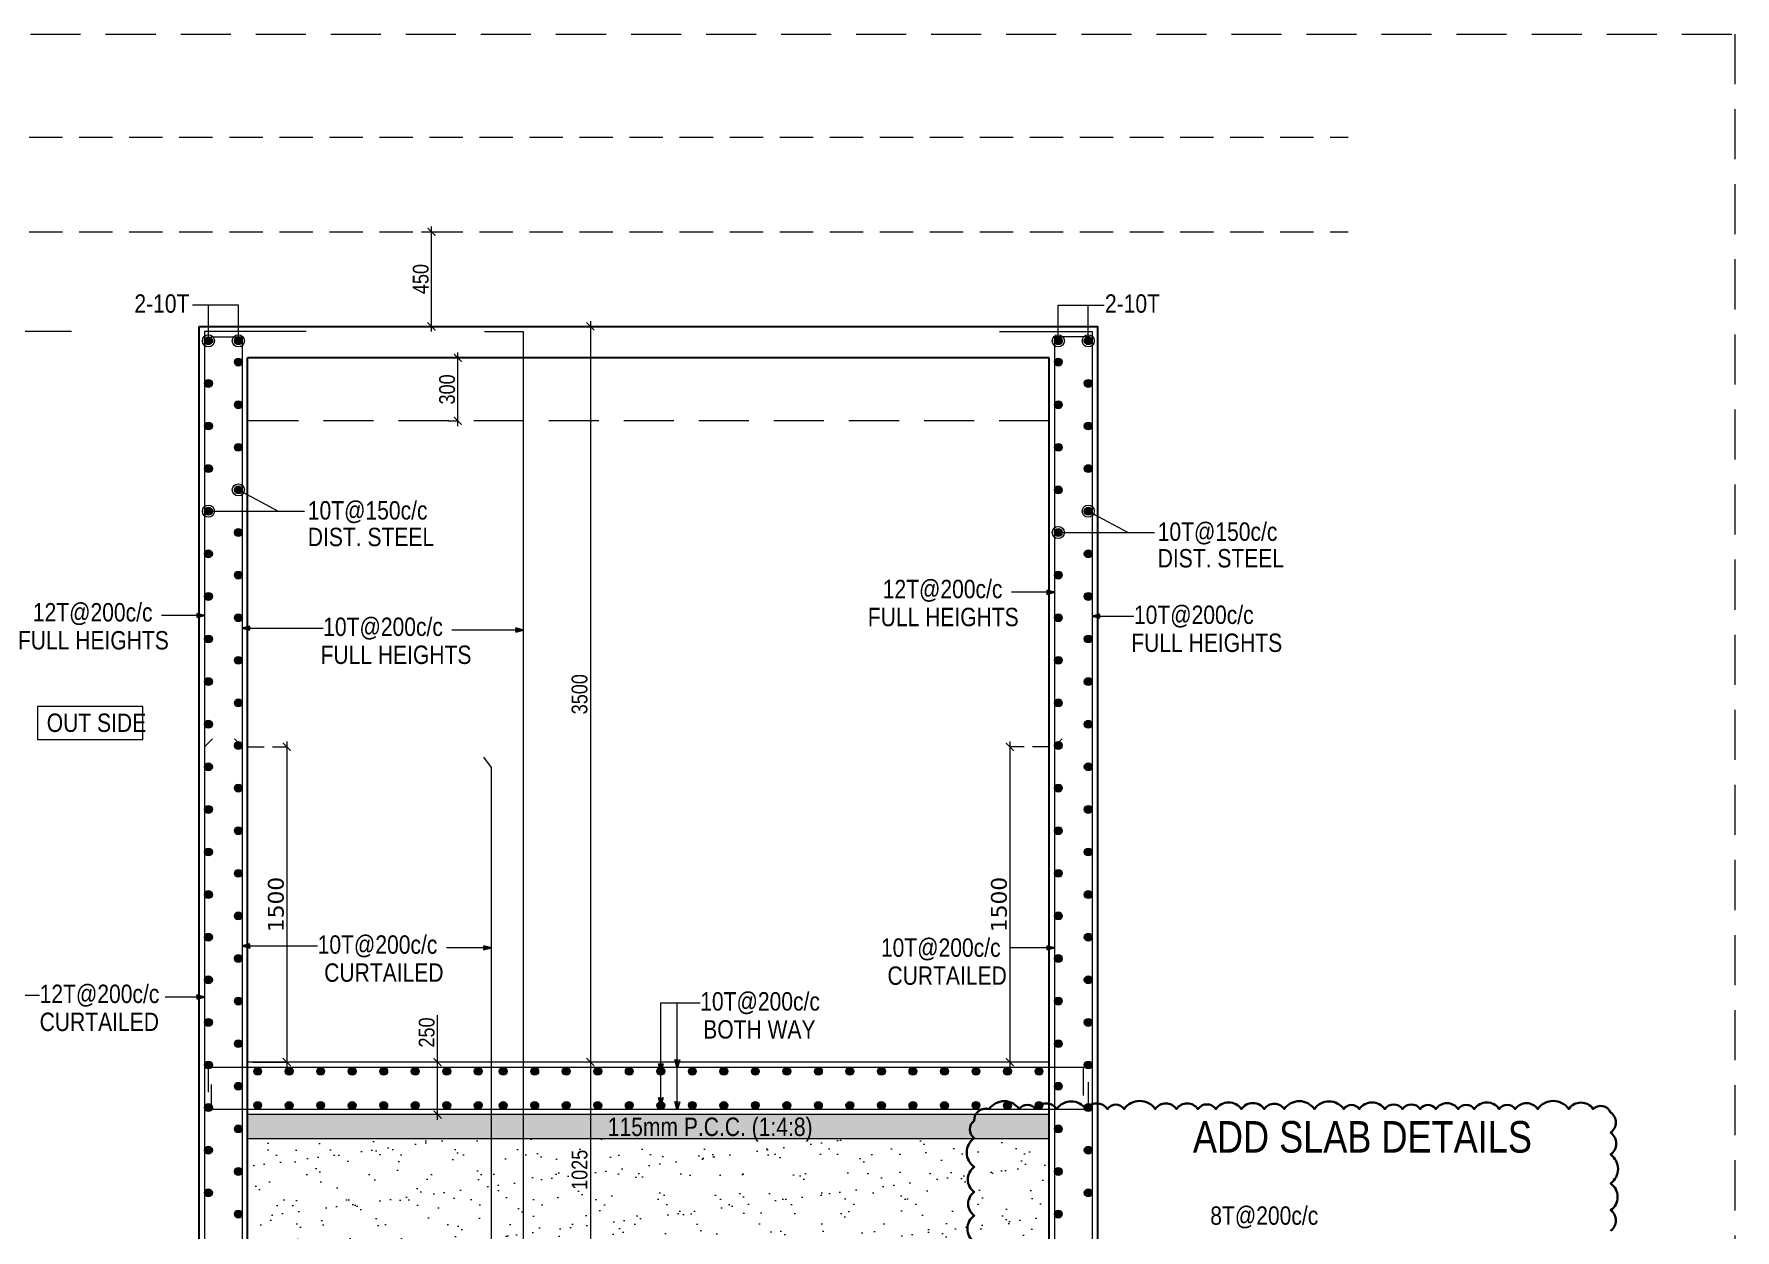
# Model space of a CAD drawing. Header units: millimetres. Extents: x 1112055 to 3390982, y -148532 to 766891.
# Drawn here: x 1754189 to 1786570, y 243838 to 266596 of the extents above; entities that cross this region are included whole.
import ezdxf

# ---------------------------------------------------------------- set-up
doc = ezdxf.new("R2010")
doc.units = ezdxf.units.MM
doc.header["$PDMODE"] = 35
doc.header["$PDSIZE"] = -25
doc.linetypes.add('Hidden', pattern=[9.525, 6.35, -3.175])
for name, color, linetype, lineweight in [('A_Levels', 150, 'Hidden', 13), ('A_Sectional elevation', 252, 'Continuous', 9), ('B FINAL COLUMN', 1, 'Continuous', 30), ('B FOOTING', 49, 'Continuous', 20), ('B HATCH', 250, 'Continuous', 0), ('B P.C.C', 251, 'Continuous', 0), ('B STEEL', 34, 'Continuous', 15), ('B STEEL TEXT', 7, 'Continuous', 15), ('B-COL NO', 7, 'Continuous', 5), ('B-ST DIM', 250, 'Continuous', 18)]:
    doc.layers.add(name, color=color, linetype=linetype, lineweight=lineweight)
doc.styles.add('ARIAL', font='arial.ttf')
doc.styles.add('Q1', font='g13f12d.shx', dxfattribs={"width": 0.8})
doc.styles.add('STYLE2', font='verdana.ttf')
doc.styles.add('SWINC', font='swissc.ttf')
doc.dimstyles.new('BH-STD', dxfattribs={"dimscale": 0, "dimtxt": 230, "dimasz": 125, "dimexe": 0, "dimexo": 100, "dimgap": 50, "dimtad": 1, "dimdec": 0, "dimzin": 1, "dimdsep": 46, "dimtxsty": 'Q1', "dimblk": 'ARCHTICK', "dimcen": 1, "dimdle": 100, "dimclrd": 250, "dimclre": 250, "dimclrt": 256, "dimadec": 0, "dimazin": 0, "dimtfac": 1, "dimtdec": 0, "dimtix": 1, "dimtofl": 0, "dimtmove": 0, "dimatfit": 2, "dimfxl": 1, "dimtolj": 1, "dimtzin": 0, "dimlwd": 9, "dimlwe": 9, "dimarcsym": 0})
doc.dimstyles.new('DIM 1', dxfattribs={"dimscale": 0, "dimtxt": 230, "dimasz": 150, "dimexe": 0.18, "dimexo": 0.0625, "dimgap": 0.5, "dimtad": 1, "dimdec": 0, "dimzin": 0, "dimdsep": 46, "dimtxsty": 'ARIAL', "dimblk": 'OBLIQUE', "dimcen": 6, "dimse1": 1, "dimse2": 1, "dimclrd": 256, "dimclrt": 256, "dimadec": 0, "dimazin": 2, "dimtfac": 0.75, "dimtdec": 0, "dimtix": 1, "dimtofl": 0, "dimtmove": 1, "dimatfit": 3, "dimldrblk": 'OPEN30', "dimfxl": 0.18, "dimfrac": 1, "dimtolj": 1, "dimtzin": 0, "dimlwd": -1, "dimarcsym": 0})

# ---------------------------------------------------------------- blocks, each defined once
blk = doc.blocks.new('_ArchTick')
at = {"color": 0, "linetype": 'ByBlock', "const_width": 0.15}
blk.add_lwpolyline([(-0.5, -0.5), (0.5, 0.5)], dxfattribs=at)
blk = doc.blocks.new('*D111')
at = {"layer": 'B-ST DIM', "color": 7, "lineweight": 9, "ltscale": 50, "transparency": 16777216}
for p, q in [((1764780, 261133), (1764780, 246933)), ((1764980, 247033), (1764780, 247033))]:
    blk.add_line(p, q, dxfattribs=at)
at = {"layer": 'B-ST DIM', "color": 7, "linetype": 'Hidden', "lineweight": 9, "ltscale": 50, "transparency": 16777216}
blk.add_line((1764980, 261033), (1764780, 261033), dxfattribs=at)
at = {"layer": 'Defpoints', "color": 0, "ltscale": 50, "transparency": 16777216}
for p in [(1765080, 261033), (1764780, 247033), (1765080, 247033)]:
    blk.add_point(p, dxfattribs=at)
at = {"layer": 'B-ST DIM', "color": 7, "lineweight": 9, "ltscale": 50, "transparency": 16777216, "xscale": 150, "yscale": 150, "zscale": 150}
for p, rotation in [((1764780, 261033), 90), ((1764780, 247033), 270)]:
    blk.add_blockref('_ArchTick', p, dxfattribs=dict(at, rotation=rotation))
at = {"layer": 'B-ST DIM', "color": 7, "ltscale": 50, "transparency": 16777216, "insert": (1764576, 254033), "char_height": 300, "attachment_point": 5, "rotation": 90, "style": 'SWINC'}
blk.add_mtext('\\A1;3500', dxfattribs=at)
blk = doc.blocks.new('*D112')
at = {"layer": 'B-ST DIM', "color": 7, "lineweight": 9, "ltscale": 50, "transparency": 16777216}
for p, q in [((1764780, 247133), (1764780, 242833)), ((1765069, 242933), (1764780, 242933))]:
    blk.add_line(p, q, dxfattribs=at)
at = {"layer": 'B-ST DIM', "color": 7, "linetype": 'Hidden', "lineweight": 9, "ltscale": 50, "transparency": 16777216}
blk.add_line((1764980, 247033), (1764780, 247033), dxfattribs=at)
at = {"layer": 'Defpoints', "color": 0, "ltscale": 50, "transparency": 16777216}
for p in [(1765080, 247033), (1764780, 242933), (1765169, 242933)]:
    blk.add_point(p, dxfattribs=at)
at = {"layer": 'B-ST DIM', "color": 7, "lineweight": 9, "ltscale": 50, "transparency": 16777216, "xscale": 150, "yscale": 150, "zscale": 150}
for p, rotation in [((1764780, 247033), 90), ((1764780, 242933), 270)]:
    blk.add_blockref('_ArchTick', p, dxfattribs=dict(at, rotation=rotation))
at = {"layer": 'B-ST DIM', "color": 7, "ltscale": 50, "transparency": 16777216, "insert": (1764576, 244983), "char_height": 300, "attachment_point": 5, "rotation": 90, "style": 'SWINC'}
blk.add_mtext('\\A1;1025', dxfattribs=at)
blk = doc.blocks.new('*D115')
at = {"layer": 'B-ST DIM', "color": 7, "lineweight": 9, "ltscale": 50, "transparency": 16777216}
for p, q in [((1761870, 247033), (1761870, 247926)), ((1762164, 247033), (1761870, 247033)), ((1761870, 245933), (1761870, 247033))]:
    blk.add_line(p, q, dxfattribs=at)
at = {"layer": 'B-ST DIM', "color": 7, "linetype": 'Hidden', "lineweight": 9, "ltscale": 50, "transparency": 16777216}
blk.add_line((1762345, 246033), (1761870, 246033), dxfattribs=at)
at = {"layer": 'Defpoints', "color": 0, "ltscale": 50, "transparency": 16777216}
for p in [(1761870, 247033), (1762264, 247033), (1762445, 246033)]:
    blk.add_point(p, dxfattribs=at)
at = {"layer": 'B-ST DIM', "color": 7, "lineweight": 9, "ltscale": 50, "transparency": 16777216, "xscale": 150, "yscale": 150, "zscale": 150}
for p, rotation in [((1761870, 247033), 90), ((1761870, 246033), 270)]:
    blk.add_blockref('_ArchTick', p, dxfattribs=dict(at, rotation=rotation))
at = {"layer": 'B-ST DIM', "color": 7, "ltscale": 50, "transparency": 16777216, "insert": (1761665, 247596), "char_height": 300, "attachment_point": 5, "rotation": 90, "style": 'SWINC'}
blk.add_mtext('\\A1;250', dxfattribs=at)
blk = doc.blocks.new('*D116')
at = {"layer": 'B-ST DIM', "color": 7, "lineweight": 9, "ltscale": 50, "transparency": 16777216}
for p, q in [((1762068, 260433), (1762257, 260433)), ((1762257, 259133), (1762257, 260533))]:
    blk.add_line(p, q, dxfattribs=at)
at = {"layer": 'B-ST DIM', "color": 7, "linetype": 'Hidden', "lineweight": 9, "ltscale": 50, "transparency": 16777216}
blk.add_line((1762068, 259233), (1762257, 259233), dxfattribs=at)
at = {"layer": 'Defpoints', "color": 0, "ltscale": 50, "transparency": 16777216}
for p in [(1761968, 260433), (1762257, 260433), (1761968, 259233)]:
    blk.add_point(p, dxfattribs=at)
at = {"layer": 'B-ST DIM', "color": 7, "lineweight": 9, "ltscale": 50, "transparency": 16777216, "xscale": 150, "yscale": 150, "zscale": 150}
for p, rotation in [((1762257, 260433), 90), ((1762257, 259233), 270)]:
    blk.add_blockref('_ArchTick', p, dxfattribs=dict(at, rotation=rotation))
at = {"layer": 'B-ST DIM', "color": 7, "ltscale": 50, "transparency": 16777216, "insert": (1762054, 259833), "char_height": 300, "attachment_point": 5, "rotation": 90, "style": 'SWINC'}
blk.add_mtext('\\A1;300', dxfattribs=at)
blk = doc.blocks.new('*D106')
at = {"layer": 'B-ST DIM', "color": 7, "lineweight": 9, "ltscale": 50, "transparency": 16777216}
for p, q in [((1761756, 260933), (1761756, 262933)), ((1761567, 262833), (1761756, 262833))]:
    blk.add_line(p, q, dxfattribs=at)
at = {"layer": 'B-ST DIM', "color": 7, "linetype": 'Hidden', "lineweight": 9, "ltscale": 50, "transparency": 16777216}
blk.add_line((1761567, 261033), (1761756, 261033), dxfattribs=at)
at = {"layer": 'Defpoints', "color": 0, "ltscale": 50, "transparency": 16777216}
for p in [(1761467, 262833), (1761756, 262833), (1761467, 261033)]:
    blk.add_point(p, dxfattribs=at)
at = {"layer": 'B-ST DIM', "color": 7, "lineweight": 9, "ltscale": 50, "transparency": 16777216, "xscale": 150, "yscale": 150, "zscale": 150}
for p, rotation in [((1761756, 262833), 90), ((1761756, 261033), 270)]:
    blk.add_blockref('_ArchTick', p, dxfattribs=dict(at, rotation=rotation))
at = {"layer": 'B-ST DIM', "color": 7, "ltscale": 50, "transparency": 16777216, "insert": (1761552, 261933), "char_height": 300, "attachment_point": 5, "rotation": 90, "style": 'SWINC'}
blk.add_mtext('\\A1;450', dxfattribs=at)
blk = doc.blocks.new('_Oblique')
at = {"color": 0, "linetype": 'ByBlock', "lineweight": -2}
blk.add_line((-0.5, -0.5), (0.5, 0.5), dxfattribs=at)
blk = doc.blocks.new('*D131')
at = {"layer": 'B-ST DIM', "color": 7, "linetype": 'Hidden', "lineweight": 9, "ltscale": 50, "transparency": 16777216}
blk.add_line((1758254, 253033), (1759001, 253033), dxfattribs=at)
at = {"layer": 'B-ST DIM', "color": 7, "lineweight": 9, "ltscale": 50, "transparency": 16777216}
for p, q in [((1759001, 253133), (1759001, 246933)), ((1758354, 247033), (1759001, 247033))]:
    blk.add_line(p, q, dxfattribs=at)
at = {"layer": 'Defpoints', "color": 0, "ltscale": 50, "transparency": 16777216}
for p in [(1758154, 253033), (1758254, 247033), (1759001, 247033)]:
    blk.add_point(p, dxfattribs=at)
at = {"layer": 'B-ST DIM', "color": 7, "lineweight": 9, "ltscale": 50, "transparency": 16777216, "xscale": 150, "yscale": 150, "zscale": 150}
for p, rotation in [((1759001, 253033), 90), ((1759001, 247033), 270)]:
    blk.add_blockref('_ArchTick', p, dxfattribs=dict(at, rotation=rotation))
at = {"layer": 'B-ST DIM', "color": 7, "ltscale": 50, "transparency": 16777216, "insert": (1758795, 250033), "char_height": 300, "attachment_point": 5, "rotation": 90, "style": 'STYLE2'}
blk.add_mtext('\\A1;1500', dxfattribs=at)
blk = doc.blocks.new('_Open30')
at = {"color": 0, "linetype": 'ByBlock', "lineweight": -2}
for p, q in [((-1, 0.27), (0, 0)), ((0, 0), (-1, -0.27)), ((0, 0), (-1, 0))]:
    blk.add_line(p, q, dxfattribs=at)
blk = doc.blocks.new('*D141')
at = {"layer": 'B-ST DIM', "color": 7, "lineweight": 9, "ltscale": 50, "transparency": 16777216}
for p, q in [((1772766, 253133), (1772766, 246933)), ((1773413, 247033), (1772766, 247033))]:
    blk.add_line(p, q, dxfattribs=at)
at = {"layer": 'B-ST DIM', "color": 7, "linetype": 'Hidden', "lineweight": 9, "ltscale": 50, "transparency": 16777216}
blk.add_line((1773513, 253033), (1772766, 253033), dxfattribs=at)
at = {"layer": 'Defpoints', "color": 0, "ltscale": 50, "transparency": 16777216}
for p in [(1773613, 253033), (1772766, 247033), (1773513, 247033)]:
    blk.add_point(p, dxfattribs=at)
at = {"layer": 'B-ST DIM', "color": 7, "lineweight": 9, "ltscale": 50, "transparency": 16777216, "xscale": 150, "yscale": 150, "zscale": 150}
for p, rotation in [((1772766, 253033), 90), ((1772766, 247033), 270)]:
    blk.add_blockref('_ArchTick', p, dxfattribs=dict(at, rotation=rotation))
at = {"layer": 'B-ST DIM', "color": 7, "ltscale": 50, "transparency": 16777216, "insert": (1772560, 250033), "char_height": 300, "attachment_point": 5, "rotation": 90, "style": 'STYLE2'}
blk.add_mtext('\\A1;1500', dxfattribs=at)

msp = doc.modelspace()

# ---------------------------------------------------------------- hatches: boundary and pattern name
at = {"layer": 'B HATCH', "lineweight": 0}
h = msp.add_hatch(dxfattribs=at)
h.set_pattern_fill('AR-CONC', color=250, scale=3, style=0)
h.set_pattern_definition([(50, (181784.47, -274013.6), (546.55401, -47.81726), [57.15, -628.65]), (355, (181784.47, -274013.6), (-105.73026, 573.17054), [45.72, -502.92175]), (100.451445, (181830, -274017.6), (440.82374, 525.35326), [48.57003, -534.27073]), (46.1842, (181784.5, -273861.2), (813.23712, -126.12698), [85.725, -942.975]), (96.63556, (181852.24, -273871.7), (712.2124, 742.27837), [72.85507, -801.40682]), (351.18415, (181784.5, -273861.2), (712.2124, 742.27837), [68.5799, -754.3792]), (21, (181860.67, -273899.3), (454.84317, -306.7956), [57.15, -628.65]), (326, (181860.67, -273899.3), (185.40609, 552.5639), [45.72, -502.92]), (71.451445, (181898.6, -273924.9), (640.24926, 245.7683), [48.57003, -534.26981]), (37.5, (181784.47, -274013.6), (9.26581, 253.665117), [0, -496.824, 0, -510.54, 0, -504.825]), (7.5, (181784.47, -274013.6), (200.458988, 300.541724), [0, -291.084, 0, -485.394, 0, -192.405]), (327.5, (181614.54, -274013.6), (406.771786, -17.186232), [0, -190.5, 0, -594.36, 0, -788.67]), (317.5, (181538.34, -274013.6), (444.387544, 76.27947), [0, -247.65, 0, -394.716, 0, -560.07])])
h.paths.add_polyline_path([(1758254, 246032.7), (1773513.1, 246032.7), (1773513.1, 245572.7), (1758254, 245572.7)])
h = msp.add_hatch(dxfattribs=at)
h.set_pattern_fill('AR-SAND', color=250, scale=15, style=0)
h.set_pattern_definition([(37.5, (179204.5, -285413.6), (-24.00047, 734.11986), [0, -579.12, 0, -647.7, 0, -619.125]), (7.5, (179204.5, -285413.6), (674.2849, 1075.23765), [0, -312.42, 0, -521.97, 0, -200.025]), (327.5, (178735.84, -285413.6), (1186.48856, 2.15578), [0, -190.5, 0, -685.8, 0, -895.35]), (317.5, (178735.8, -285413.6), (1145.3347, 334.394), [0, -95.25, 0, -449.58, 0, -514.35])])
h.paths.add_polyline_path([(1758254, 236032.7), (1773513.1, 236032.7), (1773513.1, 245572.7), (1758254, 245572.7)])
at = {"layer": 'B STEEL'}
h = msp.add_hatch(color=256, dxfattribs=at)
h.dxf.hatch_style = 1
edge = h.paths.add_edge_path()
edge.add_arc((1757509, 260757.7), 75, 0, 360)
h = msp.add_hatch(color=256, dxfattribs=at)
h.dxf.hatch_style = 1
edge = h.paths.add_edge_path()
edge.add_arc((1758079, 260757.7), 75, 0, 360)
h = msp.add_hatch(color=256, dxfattribs=at)
h.dxf.hatch_style = 1
edge = h.paths.add_edge_path()
edge.add_arc((1773688.1, 260757.7), 75, 0, 360)
h = msp.add_hatch(color=256, dxfattribs=at)
h.dxf.hatch_style = 1
edge = h.paths.add_edge_path()
edge.add_arc((1774258.1, 260757.7), 75, 0, 360)
h = msp.add_hatch(color=256, dxfattribs=at)
h.dxf.hatch_style = 1
edge = h.paths.add_edge_path()
edge.add_arc((1758079, 260352.4), 75, 0, 360)
h = msp.add_hatch(color=256, dxfattribs=at)
h.dxf.hatch_style = 1
edge = h.paths.add_edge_path()
edge.add_arc((1773688.1, 260352.4), 75, 0, 360)
h = msp.add_hatch(color=256, dxfattribs=at)
h.dxf.hatch_style = 1
edge = h.paths.add_edge_path()
edge.add_arc((1757509, 259947.1), 75, 0, 360)
h = msp.add_hatch(color=256, dxfattribs=at)
h.dxf.hatch_style = 1
edge = h.paths.add_edge_path()
edge.add_arc((1774258.1, 259947.1), 75, 0, 360)
h = msp.add_hatch(color=256, dxfattribs=at)
h.dxf.hatch_style = 1
edge = h.paths.add_edge_path()
edge.add_arc((1758079, 259541.8), 75, 0, 360)
h = msp.add_hatch(color=256, dxfattribs=at)
h.dxf.hatch_style = 1
edge = h.paths.add_edge_path()
edge.add_arc((1773688.1, 259541.8), 75, 0, 360)
h = msp.add_hatch(color=256, dxfattribs=at)
h.dxf.hatch_style = 1
edge = h.paths.add_edge_path()
edge.add_arc((1757509, 259136.5), 75, 0, 360)
h = msp.add_hatch(color=256, dxfattribs=at)
h.dxf.hatch_style = 1
edge = h.paths.add_edge_path()
edge.add_arc((1774258.1, 259136.5), 75, 0, 360)
h = msp.add_hatch(color=256, dxfattribs=at)
h.dxf.hatch_style = 1
edge = h.paths.add_edge_path()
edge.add_arc((1758079, 258731.2), 75, 0, 360)
h = msp.add_hatch(color=256, dxfattribs=at)
h.dxf.hatch_style = 1
edge = h.paths.add_edge_path()
edge.add_arc((1773688.1, 258731.2), 75, 0, 360)
h = msp.add_hatch(color=256, dxfattribs=at)
h.dxf.hatch_style = 1
edge = h.paths.add_edge_path()
edge.add_arc((1757509, 258325.9), 75, 0, 360)
h = msp.add_hatch(color=256, dxfattribs=at)
h.dxf.hatch_style = 1
edge = h.paths.add_edge_path()
edge.add_arc((1774258.1, 258325.9), 75, 0, 360)
h = msp.add_hatch(color=256, dxfattribs=at)
h.dxf.hatch_style = 1
edge = h.paths.add_edge_path()
edge.add_arc((1758079, 257920.6), 75, 0, 360)
h = msp.add_hatch(color=256, dxfattribs=at)
h.dxf.hatch_style = 1
edge = h.paths.add_edge_path()
edge.add_arc((1773688.1, 257920.6), 75, 0, 360)
h = msp.add_hatch(color=256, dxfattribs=at)
h.dxf.hatch_style = 1
edge = h.paths.add_edge_path()
edge.add_arc((1757509, 257515.3), 75, 0, 360)
h = msp.add_hatch(color=256, dxfattribs=at)
h.dxf.hatch_style = 1
edge = h.paths.add_edge_path()
edge.add_arc((1774258.1, 257515.3), 75, 0, 360)
h = msp.add_hatch(color=256, dxfattribs=at)
h.dxf.hatch_style = 1
edge = h.paths.add_edge_path()
edge.add_arc((1758079, 257110), 75, 0, 360)
h = msp.add_hatch(color=256, dxfattribs=at)
h.dxf.hatch_style = 1
edge = h.paths.add_edge_path()
edge.add_arc((1773688.1, 257110), 75, 0, 360)
h = msp.add_hatch(color=256, dxfattribs=at)
h.dxf.hatch_style = 1
edge = h.paths.add_edge_path()
edge.add_arc((1757509, 256704.7), 75, 0, 360)
h = msp.add_hatch(color=256, dxfattribs=at)
h.dxf.hatch_style = 1
edge = h.paths.add_edge_path()
edge.add_arc((1774258.1, 256704.7), 75, 0, 360)
h = msp.add_hatch(color=256, dxfattribs=at)
h.dxf.hatch_style = 1
edge = h.paths.add_edge_path()
edge.add_arc((1758079, 256299.4), 75, 0, 360)
h = msp.add_hatch(color=256, dxfattribs=at)
h.dxf.hatch_style = 1
edge = h.paths.add_edge_path()
edge.add_arc((1773688.1, 256299.4), 75, 0, 360)
h = msp.add_hatch(color=256, dxfattribs=at)
h.dxf.hatch_style = 1
edge = h.paths.add_edge_path()
edge.add_arc((1757509, 255894.1), 75, 0, 360)
h = msp.add_hatch(color=256, dxfattribs=at)
h.dxf.hatch_style = 1
edge = h.paths.add_edge_path()
edge.add_arc((1774258.1, 255894.1), 75, 0, 360)
h = msp.add_hatch(color=256, dxfattribs=at)
h.dxf.hatch_style = 1
edge = h.paths.add_edge_path()
edge.add_arc((1758079, 255488.8), 75, 0, 360)
h = msp.add_hatch(color=256, dxfattribs=at)
h.dxf.hatch_style = 1
edge = h.paths.add_edge_path()
edge.add_arc((1773688.1, 255488.8), 75, 0, 360)
h = msp.add_hatch(color=256, dxfattribs=at)
h.dxf.hatch_style = 1
edge = h.paths.add_edge_path()
edge.add_arc((1757509, 255083.5), 75, 0, 360)
h = msp.add_hatch(color=256, dxfattribs=at)
h.dxf.hatch_style = 1
edge = h.paths.add_edge_path()
edge.add_arc((1774258.1, 255083.5), 75, 0, 360)
h = msp.add_hatch(color=256, dxfattribs=at)
h.dxf.hatch_style = 1
edge = h.paths.add_edge_path()
edge.add_arc((1758079, 254678.2), 75, 0, 360)
h = msp.add_hatch(color=256, dxfattribs=at)
h.dxf.hatch_style = 1
edge = h.paths.add_edge_path()
edge.add_arc((1773688.1, 254678.2), 75, 0, 360)
h = msp.add_hatch(color=256, dxfattribs=at)
h.dxf.hatch_style = 1
edge = h.paths.add_edge_path()
edge.add_arc((1757509, 254272.9), 75, 0, 360)
h = msp.add_hatch(color=256, dxfattribs=at)
h.dxf.hatch_style = 1
edge = h.paths.add_edge_path()
edge.add_arc((1774258.1, 254272.9), 75, 0, 360)
h = msp.add_hatch(color=256, dxfattribs=at)
h.dxf.hatch_style = 1
edge = h.paths.add_edge_path()
edge.add_arc((1758079, 253867.6), 75, 0, 360)
h = msp.add_hatch(color=256, dxfattribs=at)
h.dxf.hatch_style = 1
edge = h.paths.add_edge_path()
edge.add_arc((1773688.1, 253867.6), 75, 0, 360)
h = msp.add_hatch(color=256, dxfattribs=at)
h.dxf.hatch_style = 1
edge = h.paths.add_edge_path()
edge.add_arc((1757509, 253462.3), 75, 0, 360)
h = msp.add_hatch(color=256, dxfattribs=at)
h.dxf.hatch_style = 1
edge = h.paths.add_edge_path()
edge.add_arc((1774258.1, 253462.3), 75, 0, 360)
h = msp.add_hatch(color=256, dxfattribs=at)
h.dxf.hatch_style = 1
edge = h.paths.add_edge_path()
edge.add_arc((1758079, 253057), 75, 0, 360)
h = msp.add_hatch(color=256, dxfattribs=at)
h.dxf.hatch_style = 1
edge = h.paths.add_edge_path()
edge.add_arc((1773688.1, 253057), 75, 0, 360)
h = msp.add_hatch(color=256, dxfattribs=at)
h.dxf.hatch_style = 1
edge = h.paths.add_edge_path()
edge.add_arc((1757509, 252651.7), 75, 0, 360)
h = msp.add_hatch(color=256, dxfattribs=at)
h.dxf.hatch_style = 1
edge = h.paths.add_edge_path()
edge.add_arc((1774258.1, 252651.7), 75, 0, 360)
h = msp.add_hatch(color=256, dxfattribs=at)
h.dxf.hatch_style = 1
edge = h.paths.add_edge_path()
edge.add_arc((1758079, 252246.4), 75, 0, 360)
h = msp.add_hatch(color=256, dxfattribs=at)
h.dxf.hatch_style = 1
edge = h.paths.add_edge_path()
edge.add_arc((1773688.1, 252246.4), 75, 0, 360)
h = msp.add_hatch(color=256, dxfattribs=at)
h.dxf.hatch_style = 1
edge = h.paths.add_edge_path()
edge.add_arc((1757509, 251841.1), 75, 0, 360)
h = msp.add_hatch(color=256, dxfattribs=at)
h.dxf.hatch_style = 1
edge = h.paths.add_edge_path()
edge.add_arc((1774258.1, 251841.1), 75, 0, 360)
h = msp.add_hatch(color=256, dxfattribs=at)
h.dxf.hatch_style = 1
edge = h.paths.add_edge_path()
edge.add_arc((1758079, 251435.8), 75, 0, 360)
h = msp.add_hatch(color=256, dxfattribs=at)
h.dxf.hatch_style = 1
edge = h.paths.add_edge_path()
edge.add_arc((1773688.1, 251435.8), 75, 0, 360)
h = msp.add_hatch(color=256, dxfattribs=at)
h.dxf.hatch_style = 1
edge = h.paths.add_edge_path()
edge.add_arc((1757509, 251030.5), 75, 0, 360)
h = msp.add_hatch(color=256, dxfattribs=at)
h.dxf.hatch_style = 1
edge = h.paths.add_edge_path()
edge.add_arc((1774258.1, 251030.5), 75, 0, 360)
h = msp.add_hatch(color=256, dxfattribs=at)
h.dxf.hatch_style = 1
edge = h.paths.add_edge_path()
edge.add_arc((1758079, 250625.2), 75, 0, 360)
h = msp.add_hatch(color=256, dxfattribs=at)
h.dxf.hatch_style = 1
edge = h.paths.add_edge_path()
edge.add_arc((1773688.1, 250625.2), 75, 0, 360)
h = msp.add_hatch(color=256, dxfattribs=at)
h.dxf.hatch_style = 1
edge = h.paths.add_edge_path()
edge.add_arc((1757509, 250219.9), 75, 0, 360)
h = msp.add_hatch(color=256, dxfattribs=at)
h.dxf.hatch_style = 1
edge = h.paths.add_edge_path()
edge.add_arc((1774258.1, 250219.9), 75, 0, 360)
h = msp.add_hatch(color=256, dxfattribs=at)
h.dxf.hatch_style = 1
edge = h.paths.add_edge_path()
edge.add_arc((1758079, 249814.6), 75, 0, 360)
h = msp.add_hatch(color=256, dxfattribs=at)
h.dxf.hatch_style = 1
edge = h.paths.add_edge_path()
edge.add_arc((1773688.1, 249814.6), 75, 0, 360)
h = msp.add_hatch(color=256, dxfattribs=at)
h.dxf.hatch_style = 1
edge = h.paths.add_edge_path()
edge.add_arc((1757509, 249409.3), 75, 0, 360)
h = msp.add_hatch(color=256, dxfattribs=at)
h.dxf.hatch_style = 1
edge = h.paths.add_edge_path()
edge.add_arc((1774258.1, 249409.3), 75, 0, 360)
h = msp.add_hatch(color=256, dxfattribs=at)
h.dxf.hatch_style = 1
edge = h.paths.add_edge_path()
edge.add_arc((1758079, 249004), 75, 0, 360)
h = msp.add_hatch(color=256, dxfattribs=at)
h.dxf.hatch_style = 1
edge = h.paths.add_edge_path()
edge.add_arc((1773688.1, 249004), 75, 0, 360)
h = msp.add_hatch(color=256, dxfattribs=at)
h.dxf.hatch_style = 1
edge = h.paths.add_edge_path()
edge.add_arc((1757509, 248598.7), 75, 0, 360)
h = msp.add_hatch(color=256, dxfattribs=at)
h.dxf.hatch_style = 1
edge = h.paths.add_edge_path()
edge.add_arc((1774258.1, 248598.7), 75, 0, 360)
h = msp.add_hatch(color=256, dxfattribs=at)
h.dxf.hatch_style = 1
edge = h.paths.add_edge_path()
edge.add_arc((1758079, 248193.4), 75, 0, 360)
h = msp.add_hatch(color=256, dxfattribs=at)
h.dxf.hatch_style = 1
edge = h.paths.add_edge_path()
edge.add_arc((1773688.1, 248193.4), 75, 0, 360)
h = msp.add_hatch(color=256, dxfattribs=at)
h.dxf.hatch_style = 1
edge = h.paths.add_edge_path()
edge.add_arc((1757509, 247788.1), 75, 0, 360)
h = msp.add_hatch(color=256, dxfattribs=at)
h.dxf.hatch_style = 1
edge = h.paths.add_edge_path()
edge.add_arc((1774258.1, 247788.1), 75, 0, 360)
h = msp.add_hatch(color=256, dxfattribs=at)
h.dxf.hatch_style = 1
edge = h.paths.add_edge_path()
edge.add_arc((1758079, 247382.9), 75, 0, 360)
h = msp.add_hatch(color=256, dxfattribs=at)
h.dxf.hatch_style = 1
edge = h.paths.add_edge_path()
edge.add_arc((1773688.1, 247382.9), 75, 0, 360)
h = msp.add_hatch(color=256, dxfattribs=at)
h.dxf.hatch_style = 1
edge = h.paths.add_edge_path()
edge.add_arc((1757509, 246977.6), 75, 0, 360)
h = msp.add_hatch(color=256, dxfattribs=at)
h.dxf.hatch_style = 1
edge = h.paths.add_edge_path()
edge.add_arc((1758446.2, 246857.7), 75, 0, 360)
h = msp.add_hatch(color=256, dxfattribs=at)
h.dxf.hatch_style = 1
edge = h.paths.add_edge_path()
edge.add_arc((1759046.2, 246857.7), 75, 0, 360)
h = msp.add_hatch(color=256, dxfattribs=at)
h.dxf.hatch_style = 1
edge = h.paths.add_edge_path()
edge.add_arc((1759646.2, 246857.7), 75, 0, 360)
h = msp.add_hatch(color=256, dxfattribs=at)
h.dxf.hatch_style = 1
edge = h.paths.add_edge_path()
edge.add_arc((1760246.2, 246857.7), 75, 0, 360)
h = msp.add_hatch(color=256, dxfattribs=at)
h.dxf.hatch_style = 1
edge = h.paths.add_edge_path()
edge.add_arc((1760846.2, 246857.7), 75, 0, 360)
h = msp.add_hatch(color=256, dxfattribs=at)
h.dxf.hatch_style = 1
edge = h.paths.add_edge_path()
edge.add_arc((1761446.2, 246857.7), 75, 0, 360)
h = msp.add_hatch(color=256, dxfattribs=at)
h.dxf.hatch_style = 1
edge = h.paths.add_edge_path()
edge.add_arc((1762046.2, 246857.7), 75, 0, 360)
h = msp.add_hatch(color=256, dxfattribs=at)
h.dxf.hatch_style = 1
edge = h.paths.add_edge_path()
edge.add_arc((1762646.2, 246857.7), 75, 0, 360)
h = msp.add_hatch(color=256, dxfattribs=at)
h.dxf.hatch_style = 1
edge = h.paths.add_edge_path()
edge.add_arc((1763121, 246857.7), 75, 0, 360)
h = msp.add_hatch(color=256, dxfattribs=at)
h.dxf.hatch_style = 1
edge = h.paths.add_edge_path()
edge.add_arc((1763721, 246857.7), 75, 0, 360)
h = msp.add_hatch(color=256, dxfattribs=at)
h.dxf.hatch_style = 1
edge = h.paths.add_edge_path()
edge.add_arc((1764321, 246857.7), 75, 0, 360)
h = msp.add_hatch(color=256, dxfattribs=at)
h.dxf.hatch_style = 1
edge = h.paths.add_edge_path()
edge.add_arc((1764921, 246857.7), 75, 0, 360)
h = msp.add_hatch(color=256, dxfattribs=at)
h.dxf.hatch_style = 1
edge = h.paths.add_edge_path()
edge.add_arc((1765521, 246857.7), 75, 0, 360)
h = msp.add_hatch(color=256, dxfattribs=at)
h.dxf.hatch_style = 1
edge = h.paths.add_edge_path()
edge.add_arc((1766121, 246857.7), 75, 0, 360)
h = msp.add_hatch(color=256, dxfattribs=at)
h.dxf.hatch_style = 1
edge = h.paths.add_edge_path()
edge.add_arc((1766721, 246857.7), 75, 0, 360)
h = msp.add_hatch(color=256, dxfattribs=at)
h.dxf.hatch_style = 1
edge = h.paths.add_edge_path()
edge.add_arc((1767321, 246857.7), 75, 0, 360)
h = msp.add_hatch(color=256, dxfattribs=at)
h.dxf.hatch_style = 1
edge = h.paths.add_edge_path()
edge.add_arc((1767921, 246857.7), 75, 0, 360)
h = msp.add_hatch(color=256, dxfattribs=at)
h.dxf.hatch_style = 1
edge = h.paths.add_edge_path()
edge.add_arc((1768521, 246857.7), 75, 0, 360)
h = msp.add_hatch(color=256, dxfattribs=at)
h.dxf.hatch_style = 1
edge = h.paths.add_edge_path()
edge.add_arc((1769121, 246857.7), 75, 0, 360)
h = msp.add_hatch(color=256, dxfattribs=at)
h.dxf.hatch_style = 1
edge = h.paths.add_edge_path()
edge.add_arc((1769721, 246857.7), 75, 0, 360)
h = msp.add_hatch(color=256, dxfattribs=at)
h.dxf.hatch_style = 1
edge = h.paths.add_edge_path()
edge.add_arc((1770321, 246857.7), 75, 0, 360)
h = msp.add_hatch(color=256, dxfattribs=at)
h.dxf.hatch_style = 1
edge = h.paths.add_edge_path()
edge.add_arc((1770921, 246857.7), 75, 0, 360)
h = msp.add_hatch(color=256, dxfattribs=at)
h.dxf.hatch_style = 1
edge = h.paths.add_edge_path()
edge.add_arc((1771521, 246857.7), 75, 0, 360)
h = msp.add_hatch(color=256, dxfattribs=at)
h.dxf.hatch_style = 1
edge = h.paths.add_edge_path()
edge.add_arc((1772121, 246857.7), 75, 0, 360)
h = msp.add_hatch(color=256, dxfattribs=at)
h.dxf.hatch_style = 1
edge = h.paths.add_edge_path()
edge.add_arc((1772721, 246857.7), 75, 0, 360)
h = msp.add_hatch(color=256, dxfattribs=at)
h.dxf.hatch_style = 1
edge = h.paths.add_edge_path()
edge.add_arc((1773321, 246857.7), 75, 0, 360)
h = msp.add_hatch(color=256, dxfattribs=at)
h.dxf.hatch_style = 1
edge = h.paths.add_edge_path()
edge.add_arc((1774258.1, 246977.6), 75, 0, 360)
h = msp.add_hatch(color=256, dxfattribs=at)
h.dxf.hatch_style = 1
edge = h.paths.add_edge_path()
edge.add_arc((1758079, 246572.3), 75, 0, 360)
h = msp.add_hatch(color=256, dxfattribs=at)
h.dxf.hatch_style = 1
edge = h.paths.add_edge_path()
edge.add_arc((1773688.1, 246572.3), 75, 0, 360)
h = msp.add_hatch(color=256, dxfattribs=at)
h.dxf.hatch_style = 1
edge = h.paths.add_edge_path()
edge.add_arc((1757509, 246167), 75, 0, 360)
h = msp.add_hatch(color=256, dxfattribs=at)
h.dxf.hatch_style = 1
edge = h.paths.add_edge_path()
edge.add_arc((1758446.2, 246207.7), 75, 0, 360)
h = msp.add_hatch(color=256, dxfattribs=at)
h.dxf.hatch_style = 1
edge = h.paths.add_edge_path()
edge.add_arc((1759046.2, 246207.7), 75, 0, 360)
h = msp.add_hatch(color=256, dxfattribs=at)
h.dxf.hatch_style = 1
edge = h.paths.add_edge_path()
edge.add_arc((1759646.2, 246207.7), 75, 0, 360)
h = msp.add_hatch(color=256, dxfattribs=at)
h.dxf.hatch_style = 1
edge = h.paths.add_edge_path()
edge.add_arc((1760246.2, 246207.7), 75, 0, 360)
h = msp.add_hatch(color=256, dxfattribs=at)
h.dxf.hatch_style = 1
edge = h.paths.add_edge_path()
edge.add_arc((1760846.2, 246207.7), 75, 0, 360)
h = msp.add_hatch(color=256, dxfattribs=at)
h.dxf.hatch_style = 1
edge = h.paths.add_edge_path()
edge.add_arc((1761446.2, 246207.7), 75, 0, 360)
h = msp.add_hatch(color=256, dxfattribs=at)
h.dxf.hatch_style = 1
edge = h.paths.add_edge_path()
edge.add_arc((1762046.2, 246207.7), 75, 0, 360)
h = msp.add_hatch(color=256, dxfattribs=at)
h.dxf.hatch_style = 1
edge = h.paths.add_edge_path()
edge.add_arc((1762646.2, 246207.7), 75, 0, 360)
h = msp.add_hatch(color=256, dxfattribs=at)
h.dxf.hatch_style = 1
edge = h.paths.add_edge_path()
edge.add_arc((1763121, 246207.7), 75, 0, 360)
h = msp.add_hatch(color=256, dxfattribs=at)
h.dxf.hatch_style = 1
edge = h.paths.add_edge_path()
edge.add_arc((1763721, 246207.7), 75, 0, 360)
h = msp.add_hatch(color=256, dxfattribs=at)
h.dxf.hatch_style = 1
edge = h.paths.add_edge_path()
edge.add_arc((1764321, 246207.7), 75, 0, 360)
h = msp.add_hatch(color=256, dxfattribs=at)
h.dxf.hatch_style = 1
edge = h.paths.add_edge_path()
edge.add_arc((1764921, 246207.7), 75, 0, 360)
h = msp.add_hatch(color=256, dxfattribs=at)
h.dxf.hatch_style = 1
edge = h.paths.add_edge_path()
edge.add_arc((1765521, 246207.7), 75, 0, 360)
h = msp.add_hatch(color=256, dxfattribs=at)
h.dxf.hatch_style = 1
edge = h.paths.add_edge_path()
edge.add_arc((1766121, 246207.7), 75, 0, 360)
h = msp.add_hatch(color=256, dxfattribs=at)
h.dxf.hatch_style = 1
edge = h.paths.add_edge_path()
edge.add_arc((1766721, 246207.7), 75, 0, 360)
h = msp.add_hatch(color=256, dxfattribs=at)
h.dxf.hatch_style = 1
edge = h.paths.add_edge_path()
edge.add_arc((1767321, 246207.7), 75, 0, 360)
h = msp.add_hatch(color=256, dxfattribs=at)
h.dxf.hatch_style = 1
edge = h.paths.add_edge_path()
edge.add_arc((1767921, 246207.7), 75, 0, 360)
h = msp.add_hatch(color=256, dxfattribs=at)
h.dxf.hatch_style = 1
edge = h.paths.add_edge_path()
edge.add_arc((1768521, 246207.7), 75, 0, 360)
h = msp.add_hatch(color=256, dxfattribs=at)
h.dxf.hatch_style = 1
edge = h.paths.add_edge_path()
edge.add_arc((1769121, 246207.7), 75, 0, 360)
h = msp.add_hatch(color=256, dxfattribs=at)
h.dxf.hatch_style = 1
edge = h.paths.add_edge_path()
edge.add_arc((1769721, 246207.7), 75, 0, 360)
h = msp.add_hatch(color=256, dxfattribs=at)
h.dxf.hatch_style = 1
edge = h.paths.add_edge_path()
edge.add_arc((1770321, 246207.7), 75, 0, 360)
h = msp.add_hatch(color=256, dxfattribs=at)
h.dxf.hatch_style = 1
edge = h.paths.add_edge_path()
edge.add_arc((1770921, 246207.7), 75, 0, 360)
h = msp.add_hatch(color=256, dxfattribs=at)
h.dxf.hatch_style = 1
edge = h.paths.add_edge_path()
edge.add_arc((1771521, 246207.7), 75, 0, 360)
h = msp.add_hatch(color=256, dxfattribs=at)
h.dxf.hatch_style = 1
edge = h.paths.add_edge_path()
edge.add_arc((1772121, 246207.7), 75, 0, 360)
h = msp.add_hatch(color=256, dxfattribs=at)
h.dxf.hatch_style = 1
edge = h.paths.add_edge_path()
edge.add_arc((1772721, 246207.7), 75, 0, 360)
h = msp.add_hatch(color=256, dxfattribs=at)
h.dxf.hatch_style = 1
edge = h.paths.add_edge_path()
edge.add_arc((1773321, 246207.7), 75, 0, 360)
h = msp.add_hatch(color=256, dxfattribs=at)
h.dxf.hatch_style = 1
edge = h.paths.add_edge_path()
edge.add_arc((1774258.1, 246167), 75, 0, 360)
h = msp.add_hatch(color=256, dxfattribs=at)
h.dxf.hatch_style = 1
edge = h.paths.add_edge_path()
edge.add_arc((1758079, 245761.7), 75, 0, 360)
h = msp.add_hatch(color=256, dxfattribs=at)
h.dxf.hatch_style = 1
edge = h.paths.add_edge_path()
edge.add_arc((1773688.1, 245761.7), 75, 0, 360)
h = msp.add_hatch(color=256, dxfattribs=at)
h.dxf.hatch_style = 1
edge = h.paths.add_edge_path()
edge.add_arc((1757509, 245356.4), 75, 0, 360)
h = msp.add_hatch(color=256, dxfattribs=at)
h.dxf.hatch_style = 1
edge = h.paths.add_edge_path()
edge.add_arc((1774258.1, 245356.4), 75, 0, 360)
h = msp.add_hatch(color=256, dxfattribs=at)
h.dxf.hatch_style = 1
edge = h.paths.add_edge_path()
edge.add_arc((1758079, 244951.1), 75, 0, 360)
h = msp.add_hatch(color=256, dxfattribs=at)
h.dxf.hatch_style = 1
edge = h.paths.add_edge_path()
edge.add_arc((1773688.1, 244951.1), 75, 0, 360)
h = msp.add_hatch(color=256, dxfattribs=at)
h.dxf.hatch_style = 1
edge = h.paths.add_edge_path()
edge.add_arc((1757509, 244545.8), 75, 0, 360)
h = msp.add_hatch(color=256, dxfattribs=at)
h.dxf.hatch_style = 1
edge = h.paths.add_edge_path()
edge.add_arc((1774258.1, 244545.8), 75, 0, 360)
h = msp.add_hatch(color=256, dxfattribs=at)
h.dxf.hatch_style = 1
edge = h.paths.add_edge_path()
edge.add_arc((1758079, 244140.5), 75, 0, 360)
h = msp.add_hatch(color=256, dxfattribs=at)
h.dxf.hatch_style = 1
edge = h.paths.add_edge_path()
edge.add_arc((1773688.1, 244140.5), 75, 0, 360)

# ---------------------------------------------------------------- linework, layer by layer
at = {"layer": 'A_Levels', "linetype": 'Hidden', "ltscale": 100}
for p, q in [((1743620, 264632.7), (1779206, 264632.7)), ((1743620, 262832.7), (1779206, 262832.7))]:
    msp.add_line(p, q, dxfattribs=at)
at = {"layer": 'A_Sectional elevation', "color": 250, "linetype": 'Hidden', "lineweight": 0, "ltscale": 150}
msp.add_line((1773513.1, 259232.7), (1758254, 259232.7), dxfattribs=at)
at = {"layer": 'B FINAL COLUMN', "lineweight": 25}
for p, q in [((1757334, 236032.7), (1757334, 261032.7)), ((1773513.1, 260432.7), (1758254, 260432.7)), ((1758254, 236032.7), (1758254, 260432.7)), ((1773513.1, 236032.7), (1773513.1, 260432.7))]:
    msp.add_line(p, q, dxfattribs=at)
msp.add_lwpolyline([(1757334, 261032.7), (1774433.1, 261032.7), (1774433.1, 236032.7)], dxfattribs=at)
at = {"layer": 'B FOOTING'}
for p, q in [((1773513.1, 247032.7), (1758254, 247032.7)), ((1773513.1, 246032.7), (1758254, 246032.7)), ((1773513.1, 245572.7), (1758254, 245572.7))]:
    msp.add_line(p, q, dxfattribs=at)
at = {"layer": 'B P.C.C', "color": 250, "linetype": 'Hidden', "lineweight": 0, "ltscale": 150}
msp.add_lwpolyline([(1742694.2, 266595.7), (1786569.5, 266595.7), (1786569.5, 231069.4), (1742694.2, 231069.4)], close=True, dxfattribs=at)
at = {"layer": 'B STEEL', "flags": 128}
for points in [[(1754905.2, 260932.7), (1752969, 260932.7), (1752969, 235048.3), (1754663.3, 235048.3)], [(1757555.5, 260832.7), (1758154, 260832.7), (1758154, 234976.8), (1756487.6, 234976.8)], [(1759370.2, 260932.7), (1757434, 260932.7), (1757434, 235048.3), (1759128.4, 235048.3)], [(1762763.7, 260932.7), (1763503.3, 260932.7), (1763503.3, 235048.3), (1761809, 235048.3)], [(1772570.7, 260932.7), (1774333.1, 260932.7), (1774333.1, 235048.3), (1772638.8, 235048.3)], [(1774295.9, 260832.7), (1773613.1, 260832.7), (1773613.1, 234976.8), (1775279.5, 234976.8)], [(1757584.2, 253182.9), (1757434, 253032.7)], [(1758003.9, 253182.9), (1758154, 253032.7)], [(1773763.3, 253182.9), (1773613.1, 253032.7)], [(1762745.7, 252832.5), (1762891.1, 252636.5), (1762891.1, 235242), (1761454.4, 235242)], [(1774165.3, 246397.4), (1774165.3, 246932.7), (1757506.4, 246932.7), (1757506.4, 246462.5)], [(1774256.4, 246650.6), (1774256.4, 246132.7), (1757569, 246132.7), (1757569, 246606)]]:
    msp.add_lwpolyline(points, dxfattribs=at)
at = {"layer": 'B STEEL'}
for centre in [(1757509, 260757.7), (1758079, 260757.7), (1773688.1, 260757.7), (1774258.1, 260757.7), (1758079, 260352.4), (1773688.1, 260352.4), (1757509, 259947.1), (1774258.1, 259947.1), (1758079, 259541.8), (1773688.1, 259541.8), (1757509, 259136.5), (1774258.1, 259136.5), (1758079, 258731.2), (1773688.1, 258731.2), (1757509, 258325.9), (1774258.1, 258325.9), (1758079, 257920.6), (1773688.1, 257920.6), (1757509, 257515.3), (1774258.1, 257515.3), (1758079, 257110), (1773688.1, 257110), (1757509, 256704.7), (1774258.1, 256704.7), (1758079, 256299.4), (1773688.1, 256299.4), (1757509, 255894.1), (1774258.1, 255894.1), (1758079, 255488.8), (1773688.1, 255488.8), (1757509, 255083.5), (1774258.1, 255083.5), (1758079, 254678.2), (1773688.1, 254678.2), (1757509, 254272.9), (1774258.1, 254272.9), (1758079, 253867.6), (1773688.1, 253867.6), (1757509, 253462.3), (1774258.1, 253462.3), (1758079, 253057), (1773688.1, 253057), (1757509, 252651.7), (1774258.1, 252651.7), (1758079, 252246.4), (1773688.1, 252246.4), (1757509, 251841.1), (1774258.1, 251841.1), (1758079, 251435.8), (1773688.1, 251435.8), (1757509, 251030.5), (1774258.1, 251030.5), (1758079, 250625.2), (1773688.1, 250625.2), (1757509, 250219.9), (1774258.1, 250219.9), (1758079, 249814.6), (1773688.1, 249814.6), (1757509, 249409.3), (1774258.1, 249409.3), (1758079, 249004), (1773688.1, 249004), (1757509, 248598.7), (1774258.1, 248598.7), (1758079, 248193.4), (1773688.1, 248193.4), (1757509, 247788.1), (1774258.1, 247788.1), (1758079, 247382.9), (1773688.1, 247382.9), (1757509, 246977.6), (1758446.2, 246857.7), (1759046.2, 246857.7), (1759646.2, 246857.7), (1760246.2, 246857.7), (1760846.2, 246857.7), (1761446.2, 246857.7), (1762046.2, 246857.7), (1762646.2, 246857.7), (1763121, 246857.7), (1763721, 246857.7), (1764321, 246857.7), (1764921, 246857.7), (1765521, 246857.7), (1766121, 246857.7), (1766721, 246857.7), (1767321, 246857.7), (1767921, 246857.7), (1768521, 246857.7), (1769121, 246857.7), (1769721, 246857.7), (1770321, 246857.7), (1770921, 246857.7), (1771521, 246857.7), (1772121, 246857.7), (1772721, 246857.7), (1773321, 246857.7), (1774258.1, 246977.6), (1758079, 246572.3), (1773688.1, 246572.3), (1757509, 246167), (1758446.2, 246207.7), (1759046.2, 246207.7), (1759646.2, 246207.7), (1760246.2, 246207.7), (1760846.2, 246207.7), (1761446.2, 246207.7), (1762046.2, 246207.7), (1762646.2, 246207.7), (1763121, 246207.7), (1763721, 246207.7), (1764321, 246207.7), (1764921, 246207.7), (1765521, 246207.7), (1766121, 246207.7), (1766721, 246207.7), (1767321, 246207.7), (1767921, 246207.7), (1768521, 246207.7), (1769121, 246207.7), (1769721, 246207.7), (1770321, 246207.7), (1770921, 246207.7), (1771521, 246207.7), (1772121, 246207.7), (1772721, 246207.7), (1773321, 246207.7), (1774258.1, 246167), (1758079, 245761.7), (1773688.1, 245761.7), (1757509, 245356.4), (1774258.1, 245356.4), (1758079, 244951.1), (1773688.1, 244951.1), (1757509, 244545.8), (1774258.1, 244545.8), (1758079, 244140.5), (1773688.1, 244140.5)]:
    msp.add_circle(centre, 75, dxfattribs=at)
at = {"layer": 'B STEEL TEXT', "lineweight": 9}
msp.add_lwpolyline([(1756260.5, 253800.8), (1754256, 253800.8), (1754256, 253172.5), (1756260.5, 253172.5)], close=True, dxfattribs=at)
at = {"layer": 'B-COL NO', "color": 3, "lineweight": 30}
msp.add_lwpolyline([(1784200.5, 243822.8, 0.5205671), (1784200.5, 244212.4, 0.5205671), (1784200.5, 244723.6, 0.5205671), (1784200.5, 245273.7, 0.5205671), (1784200.5, 245691, 0.5205671), (1784200.5, 246076.5, 0.5205671), (1783869.4, 246140.1, 0.5205671), (1783404.4, 246140.1, 0.5205671), (1782814.7, 246140.1, 0.5205671), (1782384.8, 246140.1, 0.5205671), (1782082.8, 246140.1, 0.5205671), (1781605.5, 246140.1, 0.5205671), (1781300.5, 246140.1, 0.5205671), (1780874.8, 246140.1, 0.5205671), (1780578.6, 246140.1, 0.5205671), (1780239.5, 246140.1, 0.5205671), (1779903.9, 246140.1, 0.5205671), (1779418.5, 246140.1, 0.5205671), (1779121.6, 246140.1, 0.5205671), (1778562.3, 246140.1, 0.5205671), (1777989.4, 246140.1, 0.5205671), (1777609.3, 246140.1, 0.5205671), (1777174.2, 246140.1, 0.5205671), (1776688, 246140.1, 0.5205671), (1776346.8, 246140.1, 0.5205671), (1775936.9, 246140.1, 0.5205671), (1775532.4, 246140.1, 0.5205671), (1774942.6, 246140.1, 0.5205671), (1774623.1, 246140.1, 0.5205671), (1774212.2, 246140.1, 0.5205671), (1773659.5, 246140.1, 0.5205671), (1773253.1, 246140.1, 0.5205671), (1772944.5, 246140.1, 0.5205671), (1772373.2, 246140.1, 0.5205671), (1772088.4, 245917.8, 0.5205671), (1772088.4, 245586.2, 0.5205671), (1772088.4, 245037.4, 0.5205671), (1772088.4, 244561.3, 0.5205671), (1772088.4, 244113.4, 0.5205671), (1772088.4, 243612.3, 0.5205671)], format="xyb", dxfattribs=at)

# ---------------------------------------------------------------- texts
at = {"layer": 'B STEEL TEXT', "lineweight": 9, "style": 'SWINC'}
for s, p in [('2-10T', (1756100.1, 261291.7)), ('2-10T', (1774575.9, 261291.7)), ('10T@150c/c', (1759401.2, 257356.9)), ('DIST. STEEL', (1759401.2, 256850.6)), ('10T@150c/c', (1775580.2, 256951.6)), ('DIST. STEEL', (1775580.2, 256445.3)), ('12T@200c/c', (1770345.8, 255860.3)), ('12T@200c/c', (1754166.7, 255417.5)), ('10T@200c/c', (1759694.1, 255141.7)), ('FULL HEIGHTS', (1770061.6, 255327.4)), ('10T@200c/c', (1775127.9, 255370.4)), ('FULL HEIGHTS', (1753882.6, 254884.6)), ('FULL HEIGHTS', (1775077.1, 254837.5)), ('FULL HEIGHTS', (1759643.3, 254608.8)), ('OUT SIDE', (1754431.8, 253315.3)), ('10T@200c/c', (1759588.9, 249094.2)), ('10T@200c/c', (1770310.9, 249036)), ('CURTAILED', (1759713.8, 248561.3)), ('CURTAILED', (1770435.8, 248503.1)), ('12T@200c/c', (1754296.8, 248156.8)), ('10T@200c/c', (1766871.4, 248013.5)), ('CURTAILED', (1754296.8, 247623.9)), ('BOTH WAY', (1766928.6, 247480.6)), ('115mm P.C.C. (1:4:8)', (1765111.6, 245626.6)), ('8T@200c/c', (1776580.8, 243936.8))]:
    msp.add_text(s, height=350, dxfattribs=at).set_placement(p)
at = {"layer": 'B-COL NO', "color": 3, "lineweight": 15, "style": 'SWINC'}
msp.add_text('ADD SLAB DETAILS', height=600, dxfattribs=at).set_placement((1776250, 245310.5))

# ---------------------------------------------------------------- dimensions: what is measured, and where the dimension line sits
at = {"layer": 'B-ST DIM', "ltscale": 50}
for base, p1, p2, override, picture, middle in [((1761756.3, 262832.7), (1761466.8, 261032.7), (1761466.8, 262832.7), {"dimscale": 1, "dimtxt": 300, "dimasz": 150, "dimlfac": 0.25, "dimtxsty": 'SWINC', "dimclrd": 7, "dimclre": 7, "dimclrt": 7}, '*D106', (1761552.5, 261932.7)), ((1764780.3, 247032.7), (1765079.9, 261032.7), (1765079.9, 247032.7), {"dimscale": 1, "dimtxt": 300, "dimasz": 150, "dimlfac": 0.25, "dimtxsty": 'SWINC', "dimclrd": 7, "dimclre": 7, "dimclrt": 7}, '*D111', (1764576.5, 254032.7)), ((1762257.4, 260432.7), (1761968, 259232.7), (1761968, 260432.7), {"dimscale": 1, "dimtxt": 300, "dimasz": 150, "dimlfac": 0.25, "dimtxsty": 'SWINC', "dimclrd": 7, "dimclre": 7, "dimclrt": 7}, '*D116', (1762053.6, 259832.7)), ((1759001.4, 247032.7), (1758154, 253032.7), (1758254, 247032.7), {"dimscale": 1, "dimtxt": 300, "dimasz": 150, "dimlfac": 0.25, "dimtxsty": 'STYLE2', "dimclrd": 7, "dimclre": 7, "dimclrt": 7}, '*D131', (1758795.2, 250032.7)), ((1772765.7, 247032.7), (1773613.1, 253032.7), (1773513.1, 247032.7), {"dimscale": 1, "dimtxt": 300, "dimasz": 150, "dimlfac": 0.25, "dimtxsty": 'STYLE2', "dimclrd": 7, "dimclre": 7, "dimclrt": 7}, '*D141', (1772559.6, 250032.7)), ((1764780.3, 242932.7), (1765079.9, 247032.7), (1765169.4, 242932.7), {"dimscale": 1, "dimtxt": 300, "dimasz": 150, "dimlfac": 0.25, "dimtxsty": 'SWINC', "dimclrd": 7, "dimclre": 7, "dimclrt": 7}, '*D112', (1764576.1, 244982.7))]:
    dim = msp.add_linear_dim(base=base, p1=p1, p2=p2, angle=90, dimstyle='BH-STD', override=override, dxfattribs=at)
    dim.commit()
    dim.dimension.update_dxf_attribs({"geometry": picture, "text_midpoint": middle})
dim = msp.add_linear_dim(base=(1761869.5, 247032.7), p1=(1762444.8, 246032.7), p2=(1762264.5, 247032.7), angle=90, dimstyle='BH-STD', override={"dimscale": 1, "dimtxt": 300, "dimasz": 150, "dimlfac": 0.25, "dimtxsty": 'SWINC', "dimclrd": 7, "dimclre": 7, "dimclrt": 7}, dxfattribs=at)
dim.commit()
dim.dimension.update_dxf_attribs({"geometry": '*D115', "text_midpoint": (1761869.5, 247596.4), "dimtype": 128})

# ---------------------------------------------------------------- leaders
at = {"layer": 'B STEEL TEXT', "lineweight": 9}
for points in [[(1758079, 260757.7), (1758079, 261438.9), (1757208, 261438.9)], [(1757509, 260757.7), (1757509, 261438.9), (1757208, 261438.9)], [(1773688.1, 260757.7), (1773688.1, 261438.9), (1774559.2, 261438.9)], [(1774258.1, 260757.7), (1774258.1, 261438.9), (1774559.2, 261438.9)], [(1758079, 257920.6), (1758837.7, 257515.3)], [(1757509, 257515.3), (1759340.7, 257515.3)], [(1774258.1, 257515.3), (1775016.8, 257110)], [(1773688.1, 257110), (1775519.8, 257110)]]:
    msp.add_leader(points, dimstyle='DIM 1', override={"dimscale": 1, "dimasz": 230, "dimtad": 0, "dimtxsty": 'SWINC', "dimldrblk": 'DotBlank', "dimfxlon": 1, "dimarcsym": 2}, dxfattribs=at)
at = {"layer": 'B STEEL TEXT', "lineweight": 5}
for points in [[(1773613.1, 255973.4), (1772796.7, 255973.4)], [(1757434, 255530.7), (1756617.6, 255530.7)], [(1774333.1, 255518.2), (1775125.8, 255518.2)], [(1758154, 255289.5), (1759692, 255289.5)], [(1763503.3, 255254.8), (1762145, 255254.8)], [(1758154, 249242), (1759586.8, 249242)], [(1762891.1, 249207.3), (1762039.8, 249207.3)], [(1773613.1, 249207.3), (1772761.8, 249207.3)], [(1753581.2, 248304.6), (1754294.7, 248304.6)], [(1757434, 248269.9), (1756688.2, 248269.9)], [(1766121, 246207.7), (1766121, 248161.3), (1766869.3, 248161.3)], [(1766121, 246857.7), (1766121, 248161.3), (1766869.3, 248161.3)], [(1766433.5, 246132.7), (1766433.5, 248161.3), (1766869.3, 248161.3)], [(1766433.5, 246932.7), (1766433.5, 248161.3), (1766869.3, 248161.3)]]:
    msp.add_leader(points, dimstyle='DIM 1', override={"dimscale": 1, "dimtad": 0, "dimtxsty": 'SWINC', "dimfxlon": 1, "dimlwd": 5, "dimarcsym": 2}, dxfattribs=at)

doc.saveas('drawing.dxf')
